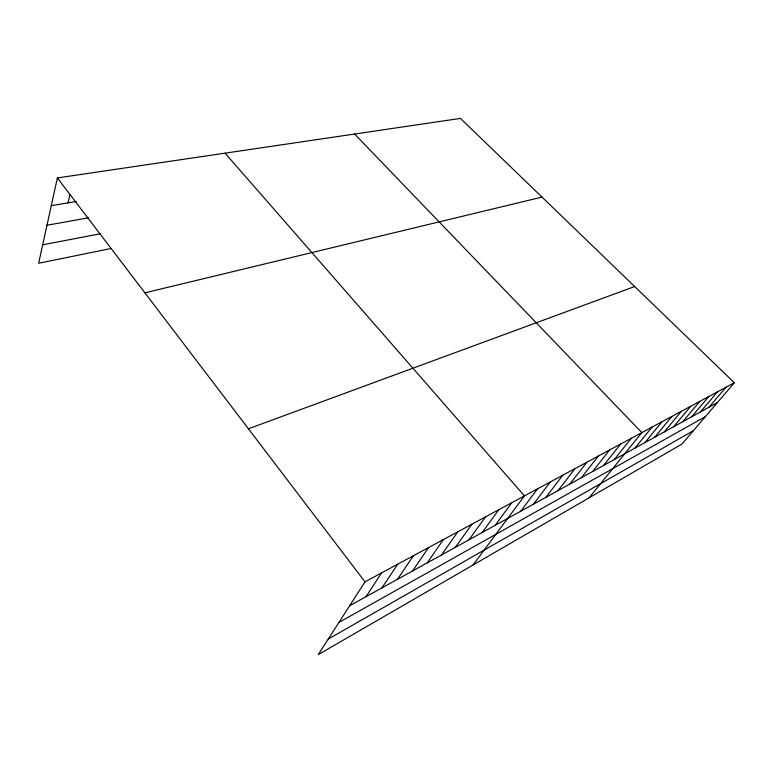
<?xml version="1.0" encoding="UTF-8"?>
<svg xmlns="http://www.w3.org/2000/svg" width="773" height="773" viewBox="0 0 773 773"><rect width="100%" height="100%" fill="white"/><g stroke="black" fill="none" stroke-linecap="round" stroke-linejoin="round"><path stroke-width="1.16" d="M734.35 382.741L364.991 581.847L318.263 654.596L681.902 444.108L734.35 382.741L460.466 118.404L57.376 177.925L38.65 263.255L111.505 248.413M68.043 202.874L69.899 194.864M366.044 596.679L381.582 572.899M381.968 587.876L397.699 564.213M397.467 579.315L413.362 555.768M412.54 570.986L428.59 547.564M427.218 562.879L443.402 539.573M441.509 554.985L457.819 531.805M455.423 547.294L471.849 524.239M468.989 539.805L485.512 516.876M482.207 532.5L498.817 509.707M495.087 525.379L511.784 502.711M472.979 565.044L524.432 495.899L225.078 153.16M520.741 511.214L537.573 488.816M533.486 504.17L550.376 481.908M545.902 497.31L562.85 475.192M558.019 490.613L575.006 468.641M569.827 484.091L586.852 462.254M581.344 477.724L598.399 456.022M592.591 471.511L609.665 449.954M603.568 465.452L620.661 444.031M614.284 459.529L631.386 438.243M589.103 497.822L641.861 432.6L354.604 134.029M634.981 448.098L652.083 427.083M644.972 442.571L662.075 421.7M654.741 437.18L671.834 416.444M664.297 431.894L681.371 411.304M673.641 426.735L690.695 406.269M682.772 421.691L699.816 401.361M691.719 416.753L708.735 396.549M700.464 411.912L717.46 391.843M709.034 407.178L725.992 387.244M328.245 639.058L693.323 430.735M338.912 622.458L705.401 416.608M349.657 605.732L717.421 402.549M248.442 428.793L634.662 286.532M144.899 292.841L542.008 197.096M42.699 244.809L100.103 233.813M46.989 225.243L88.769 217.764M51.289 205.657L76.227 201.511M57.376 177.925L364.991 581.847"/></g></svg>
